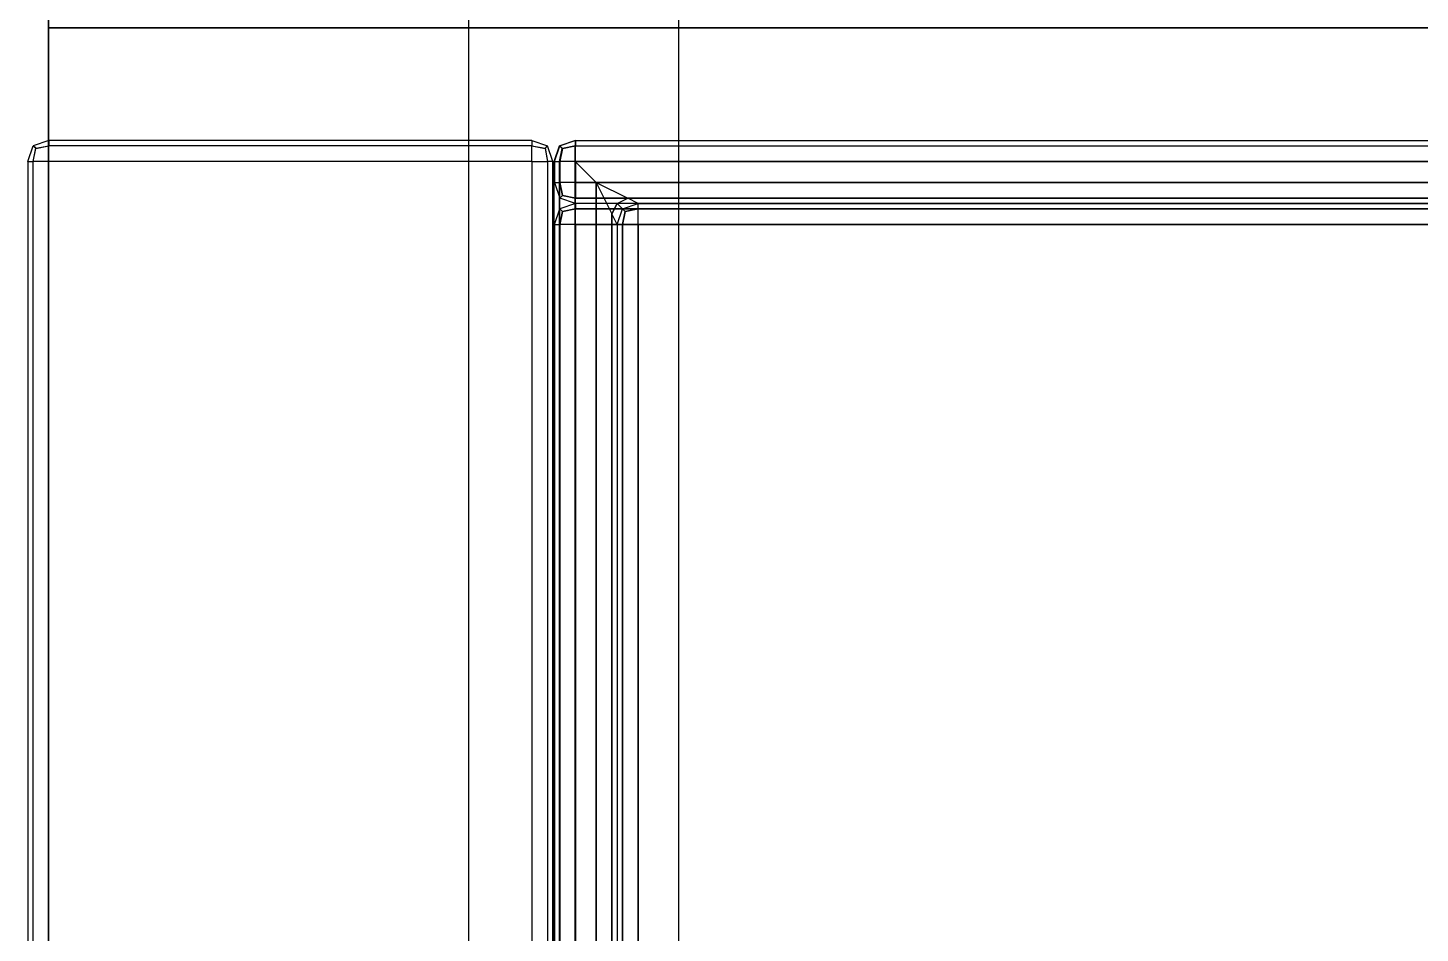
# Model space of a CAD drawing. Extents: x 11992 to 29481, y -6727 to 6811.
# Drawn here: x 14398.6 to 14464.9, y 1177.5 to 1220.6 of the extents above; entities that cross this region are included whole.
import ezdxf

# ---------------------------------------------------------------- set-up
doc = ezdxf.new("R2010")
doc.units = 0
doc.header["$MEASUREMENT"] = 0
doc.linetypes.add('DASHED', pattern=[19.05, 12.7, -6.35])
doc.layers.get('0').update_dxf_attribs({"color": 8, "linetype": 'CONTINUOUS'})
for name, color, linetype in [('DQ-BEAM-DASH', 8, 'DASHED'), ('FF-FINISH【完成面】', 8, 'CONTINUOUS'), ('RC-FIN', 8, 'CONTINUOUS'), ('WALL', 8, 'CONTINUOUS')]:
    doc.layers.add(name, color=color, linetype=linetype)

# ---------------------------------------------------------------- blocks, each defined once
blk = doc.blocks.new('MB-B')
at = {"layer": 'DQ-BEAM-DASH', "ltscale": 0.01}
blk.add_line((-15700, 7400), (-15700, 5200.001), dxfattribs=at)

msp = doc.modelspace()

# ---------------------------------------------------------------- linework, layer by layer
for p, q in [((14399.619, 630.595, -2440.428), (14399.629, 3630.597, -2440.428)), ((14399.588, 1220.597, -40.427), (14399.588, 630.597, -40.427)), ((17199.601, 1220.597, -40.427), (14399.588, 1220.597, -40.427)), ((14399.588, 1220.597, 379.574), (14399.588, 630.597, 379.574)), ((14399.588, 1220.597, 379.574), (17199.601, 1220.597, 379.574)), ((14399.588, 1220.597, -40.427), (14399.588, 1220.597, 379.574)), ((14399.619, 1215.232, -52.17), (14398.869, 1214.982, -52.17)), ((14399.619, 1215.231, -1412.613), (14398.869, 1214.981, -1412.613)), ((14399.619, 1215.231, -1388.614), (14398.869, 1214.981, -1388.614)), ((14399.62, 1215.231, -2439.428), (14398.87, 1214.981, -2439.428)), ((14422.619, 1215.232, -52.17), (14399.619, 1215.232, -52.17)), ((14399.619, 1215.232, -52.17), (14399.619, 1215.231, -1388.614)), ((14399.619, 1215.232, -52.17), (14399.619, 1214.982, -51.42)), ((14422.619, 1215.231, -1412.613), (14399.619, 1215.231, -1412.613)), ((14422.619, 1215.231, -1388.614), (14399.619, 1215.231, -1388.614)), ((14399.62, 1215.231, -2439.428), (14399.619, 1215.231, -1412.613)), ((14399.619, 1215.231, -1412.613), (14399.619, 1215.231, -1388.614)), ((14422.619, 1215.231, -2439.428), (14399.62, 1215.231, -2439.428)), ((14399.62, 1215.231, -2439.428), (14399.62, 1214.981, -2440.178)), ((14422.619, 1215.231, -1388.614), (14422.619, 1215.232, -52.17)), ((14422.619, 1215.232, -52.17), (14423.369, 1214.982, -52.17)), ((14422.619, 1215.232, -52.17), (14422.619, 1214.982, -51.42)), ((14422.619, 1215.231, -1412.613), (14422.619, 1215.231, -2439.428)), ((14422.619, 1215.231, -1412.613), (14423.369, 1214.981, -1412.613)), ((14422.619, 1215.231, -1412.613), (14422.619, 1215.231, -1388.614)), ((14422.619, 1215.231, -1388.614), (14423.369, 1214.981, -1388.614)), ((14422.619, 1215.231, -2439.428), (14422.619, 1214.981, -2440.178)), ((14422.619, 1215.231, -2439.428), (14423.369, 1214.981, -2439.428)), ((14423.932, 1214.979, -2369.429), (14424.682, 1215.229, -2369.429)), ((14423.932, 1214.979, -2403.316), (14424.682, 1215.229, -2403.316)), ((14423.932, 1214.979, -2405.564), (14424.682, 1215.229, -2405.564)), ((14423.932, 1214.979, -2439.678), (14424.682, 1215.228, -2439.678)), ((14424.695, 1215.229, -75.17), (14423.945, 1214.979, -75.17)), ((14424.695, 1215.229, -52.171), (14423.945, 1214.979, -52.17)), ((14424.695, 1215.228, -1412.104), (14423.945, 1214.978, -1412.104)), ((14424.695, 1215.228, -1389.105), (14423.945, 1214.978, -1389.104)), ((14424.682, 1215.228, -2439.678), (14424.682, 1215.229, -2405.564)), ((14424.682, 1215.228, -2439.678), (15685.581, 1215.229, -2439.678)), ((14424.682, 1215.229, -2405.564), (14424.682, 1214.979, -2404.814)), ((14424.682, 1215.229, -2405.564), (15685.582, 1215.229, -2405.564)), ((14424.682, 1215.229, -2403.316), (14424.682, 1214.979, -2404.066)), ((14424.682, 1215.229, -2403.316), (14424.682, 1215.229, -2369.429)), ((14424.682, 1215.229, -2403.316), (15685.582, 1215.229, -2403.316)), ((14424.682, 1215.229, -2369.429), (14424.682, 1214.979, -2368.679)), ((14424.682, 1215.229, -2369.429), (15685.582, 1215.229, -2369.429)), ((14424.682, 1215.228, -2439.678), (14424.682, 1214.979, -2440.428)), ((14424.695, 1215.229, -75.17), (15685.582, 1215.23, -75.17)), ((14424.695, 1215.229, -52.171), (15685.582, 1215.23, -52.171)), ((14424.695, 1215.229, -75.17), (14424.695, 1215.229, -52.171)), ((14424.695, 1215.229, -75.17), (14424.695, 1214.979, -75.92)), ((14424.695, 1215.228, -1412.104), (15685.582, 1215.229, -1412.104)), ((14424.695, 1215.229, -52.171), (14424.695, 1214.979, -51.42)), ((14424.695, 1215.228, -1389.105), (15685.582, 1215.229, -1389.105)), ((14424.695, 1215.228, -1412.104), (14424.695, 1215.228, -1389.105)), ((14424.695, 1215.228, -1412.104), (14424.695, 1214.978, -1412.854)), ((14424.695, 1215.228, -1389.105), (14424.695, 1214.978, -1388.354)), ((14398.619, 1214.232, -52.17), (14398.869, 1214.982, -52.17)), ((14398.619, 1214.231, -1412.613), (14398.869, 1214.981, -1412.613)), ((14398.619, 1214.231, -1388.614), (14398.869, 1214.981, -1388.614)), ((14398.619, 1214.231, -2439.428), (14398.87, 1214.981, -2439.428)), ((14398.869, 1214.982, -52.17), (14398.869, 1214.981, -1388.614)), ((14398.994, 1214.857, -51.545), (14398.869, 1214.982, -52.17)), ((14398.87, 1214.981, -2439.428), (14398.869, 1214.981, -1412.613)), ((14398.869, 1214.981, -1412.613), (14398.869, 1214.981, -1388.614)), ((14398.869, 1214.232, -51.42), (14398.994, 1214.857, -51.545)), ((14398.995, 1214.856, -2440.053), (14398.87, 1214.981, -2439.428)), ((14398.87, 1214.231, -2440.178), (14398.995, 1214.856, -2440.053)), ((14398.994, 1214.857, -51.545), (14399.619, 1214.982, -51.42)), ((14398.995, 1214.856, -2440.053), (14399.62, 1214.981, -2440.178)), ((14399.619, 1214.232, -51.17), (14399.619, 1214.982, -51.42)), ((14422.619, 1214.982, -51.42), (14399.619, 1214.982, -51.42)), ((14399.62, 1214.231, -2440.428), (14399.62, 1214.981, -2440.178)), ((14422.619, 1214.981, -2440.178), (14399.62, 1214.981, -2440.178)), ((14422.619, 1214.232, -51.17), (14422.619, 1214.982, -51.42)), ((14422.619, 1214.982, -51.42), (14423.244, 1214.857, -51.545)), ((14422.619, 1214.231, -2440.428), (14422.619, 1214.981, -2440.178)), ((14422.619, 1214.981, -2440.178), (14423.244, 1214.856, -2440.053)), ((14423.244, 1214.857, -51.545), (14423.369, 1214.982, -52.17)), ((14423.244, 1214.856, -2440.053), (14423.369, 1214.981, -2439.428)), ((14423.244, 1214.857, -51.545), (14423.369, 1214.232, -51.42)), ((14423.244, 1214.856, -2440.053), (14423.369, 1214.231, -2440.178)), ((14423.619, 1214.232, -52.17), (14423.369, 1214.982, -52.17)), ((14423.369, 1214.982, -52.17), (14423.369, 1214.981, -1388.614)), ((14423.62, 1214.231, -2439.428), (14423.369, 1214.981, -2439.428)), ((14423.369, 1214.981, -2439.428), (14423.369, 1214.981, -1412.613)), ((14423.369, 1214.981, -1412.613), (14423.369, 1214.981, -1388.614)), ((14423.619, 1214.231, -1412.613), (14423.369, 1214.981, -1412.613)), ((14423.619, 1214.231, -1388.614), (14423.369, 1214.981, -1388.614)), ((14423.682, 1214.228, -2439.678), (14423.932, 1214.979, -2439.678)), ((14423.683, 1214.229, -2369.429), (14423.932, 1214.979, -2369.429)), ((14423.683, 1214.229, -2403.316), (14423.932, 1214.979, -2403.316)), ((14423.683, 1214.229, -2405.564), (14423.932, 1214.979, -2405.564)), ((14423.695, 1214.229, -75.17), (14423.945, 1214.979, -75.17)), ((14423.695, 1214.229, -52.17), (14423.945, 1214.979, -52.17)), ((14423.695, 1214.228, -1412.104), (14423.945, 1214.978, -1412.104)), ((14423.695, 1214.228, -1389.104), (14423.945, 1214.978, -1389.104)), ((14424.057, 1214.854, -2368.804), (14423.932, 1214.979, -2369.429)), ((14423.932, 1214.979, -2439.678), (14424.057, 1214.853, -2440.303)), ((14423.932, 1214.979, -2439.678), (14423.932, 1214.979, -2405.564)), ((14423.932, 1214.979, -2403.316), (14424.057, 1214.854, -2403.941)), ((14423.932, 1214.979, -2403.316), (14423.932, 1214.979, -2369.429)), ((14424.057, 1214.854, -2404.939), (14423.932, 1214.979, -2405.564)), ((14423.932, 1214.229, -2368.679), (14424.057, 1214.854, -2368.804)), ((14423.932, 1214.229, -2404.814), (14424.057, 1214.854, -2404.939)), ((14424.057, 1214.854, -2403.941), (14423.932, 1214.229, -2404.066)), ((14424.057, 1214.853, -2440.303), (14423.932, 1214.228, -2440.428)), ((14424.069, 1214.854, -75.795), (14423.945, 1214.979, -75.17)), ((14423.945, 1214.979, -75.17), (14423.945, 1214.979, -52.17)), ((14423.945, 1214.979, -52.17), (14424.069, 1214.854, -51.545)), ((14424.069, 1214.853, -1412.729), (14423.945, 1214.978, -1412.104)), ((14423.945, 1214.978, -1412.104), (14423.945, 1214.978, -1389.104)), ((14423.945, 1214.978, -1389.104), (14424.069, 1214.853, -1388.479)), ((14424.069, 1214.854, -75.795), (14423.945, 1214.229, -75.92)), ((14424.069, 1214.854, -51.545), (14423.945, 1214.229, -51.42)), ((14424.069, 1214.853, -1412.729), (14423.945, 1214.228, -1412.854)), ((14424.069, 1214.853, -1388.479), (14423.945, 1214.228, -1388.354)), ((14424.057, 1214.854, -2368.804), (14424.682, 1214.979, -2368.679)), ((14424.057, 1214.853, -2440.303), (14424.682, 1214.979, -2440.428)), ((14424.057, 1214.854, -2403.941), (14424.682, 1214.979, -2404.066)), ((14424.057, 1214.854, -2404.939), (14424.682, 1214.979, -2404.814)), ((14424.695, 1214.979, -75.92), (14424.069, 1214.854, -75.795)), ((14424.069, 1214.854, -51.545), (14424.695, 1214.979, -51.42)), ((14424.695, 1214.978, -1412.854), (14424.069, 1214.853, -1412.729)), ((14424.069, 1214.853, -1388.479), (14424.695, 1214.978, -1388.354)), ((14424.682, 1214.979, -2440.428), (15685.581, 1214.979, -2440.428)), ((14424.682, 1214.229, -2368.429), (14424.682, 1214.979, -2368.679)), ((14424.682, 1214.229, -2404.316), (14424.682, 1214.979, -2404.066)), ((14424.682, 1214.979, -2404.814), (15685.582, 1214.979, -2404.814)), ((14424.682, 1214.979, -2404.066), (15685.582, 1214.979, -2404.066)), ((14424.682, 1214.229, -2404.564), (14424.682, 1214.979, -2404.814)), ((14424.682, 1214.228, -2440.678), (14424.682, 1214.979, -2440.428)), ((14424.682, 1214.979, -2368.679), (15685.582, 1214.979, -2368.679)), ((14424.695, 1214.979, -75.92), (15685.582, 1214.98, -75.92)), ((14424.695, 1214.979, -51.42), (15685.582, 1214.98, -51.421)), ((14424.695, 1214.229, -51.17), (14424.695, 1214.979, -51.42)), ((14424.695, 1214.978, -1412.854), (15685.582, 1214.979, -1412.854)), ((14424.695, 1214.978, -1388.354), (15685.582, 1214.979, -1388.355)), ((14424.695, 1214.229, -76.17), (14424.695, 1214.979, -75.92)), ((14424.695, 1214.228, -1388.104), (14424.695, 1214.978, -1388.354)), ((14424.695, 1214.228, -1413.104), (14424.695, 1214.978, -1412.854)), ((14398.619, 1214.232, -52.17), (14398.62, 630.597, -52.171)), ((14398.619, 1214.232, -52.17), (14398.619, 1176.232, -75.17)), ((14398.619, 1214.232, -52.17), (14398.619, 1214.231, -1388.614)), ((14398.619, 1214.232, -52.17), (14398.869, 1214.232, -51.42)), ((14398.619, 1214.231, -1412.613), (14398.619, 1176.232, -1411.613)), ((14398.619, 1214.231, -1412.613), (14398.619, 1214.231, -1388.614)), ((14398.619, 1214.231, -1388.614), (14398.619, 1176.232, -1389.614)), ((14398.619, 1214.231, -2439.428), (14398.62, 1176.232, -2366.431)), ((14398.619, 1214.231, -2439.428), (14398.619, 630.597, -2439.428)), ((14398.619, 1214.231, -2439.428), (14398.619, 1214.231, -1412.613)), ((14398.619, 1214.231, -2439.428), (14398.87, 1214.231, -2440.178)), ((14399.619, 1214.232, -51.17), (14398.869, 1214.232, -51.42)), ((14398.87, 630.597, -51.421), (14398.869, 1214.232, -51.42)), ((14398.869, 630.597, -2440.178), (14398.87, 1214.231, -2440.178)), ((14399.62, 1214.231, -2440.428), (14398.87, 1214.231, -2440.178)), ((14422.619, 1214.232, -51.17), (14399.619, 1214.232, -51.17)), ((14399.62, 630.597, -51.17), (14399.619, 1214.232, -51.17)), ((14399.619, 630.597, -2440.428), (14399.62, 1214.231, -2440.428)), ((14422.619, 1214.231, -2440.428), (14399.62, 1214.231, -2440.428)), ((14422.619, 1214.232, -51.17), (14422.62, 630.597, -51.17)), ((14422.619, 1214.232, -51.17), (14423.369, 1214.232, -51.42)), ((14422.619, 1214.231, -2440.428), (14422.619, 630.597, -2440.428)), ((14422.619, 1214.231, -2440.428), (14423.369, 1214.231, -2440.178)), ((14423.619, 1214.232, -52.17), (14423.369, 1214.232, -51.42)), ((14423.369, 1214.232, -51.42), (14423.37, 630.597, -51.421)), ((14423.62, 1214.231, -2439.428), (14423.369, 1214.231, -2440.178)), ((14423.369, 1214.231, -2440.178), (14423.369, 630.597, -2440.178)), ((14423.62, 630.597, -52.171), (14423.619, 1214.232, -52.17)), ((14423.619, 1214.232, -52.17), (14423.619, 1176.232, -75.17)), ((14423.619, 1214.232, -52.17), (14423.619, 1214.231, -1388.614)), ((14423.619, 630.597, -2439.428), (14423.62, 1214.231, -2439.428)), ((14423.62, 1214.231, -2439.428), (14423.619, 1214.231, -1412.613)), ((14423.619, 1176.232, -1411.613), (14423.619, 1214.231, -1412.613)), ((14423.619, 1176.232, -1389.614), (14423.619, 1214.231, -1388.614)), ((14423.619, 1214.231, -1412.613), (14423.619, 1214.231, -1388.614)), ((14423.62, 1214.231, -2439.428), (14423.62, 1176.232, -2366.431)), ((14423.682, 630.595, -2403.316), (14423.683, 1214.229, -2403.316)), ((14423.682, 630.595, -2369.429), (14423.683, 1214.229, -2369.429)), ((14423.682, 630.595, -2405.564), (14423.683, 1214.229, -2405.564)), ((14423.683, 1214.229, -2405.564), (14423.682, 1214.228, -2439.678)), ((14423.682, 630.595, -2439.678), (14423.682, 1214.228, -2439.678)), ((14423.682, 1214.228, -2439.678), (14423.932, 1214.228, -2440.428)), ((14423.683, 1214.229, -2369.429), (14423.683, 1214.229, -2403.316)), ((14423.683, 1214.229, -2369.429), (14423.932, 1214.229, -2368.679)), ((14423.683, 1214.229, -2403.316), (14423.932, 1214.229, -2404.066)), ((14423.683, 1214.229, -2405.564), (14423.932, 1214.229, -2404.814)), ((14423.695, 1214.229, -75.17), (14423.695, 1214.229, -52.17)), ((14423.695, 1214.229, -75.17), (14423.695, 1213.229, -75.17)), ((14423.695, 1214.229, -75.17), (14423.945, 1214.229, -75.92)), ((14423.695, 1213.229, -52.17), (14423.695, 1214.229, -52.17)), ((14423.695, 1214.229, -52.17), (14423.945, 1214.229, -51.42)), ((14423.695, 1214.228, -1412.104), (14423.695, 1214.228, -1389.104)), ((14423.695, 1214.228, -1412.104), (14423.695, 1213.229, -1412.104)), ((14423.695, 1214.228, -1412.104), (14423.945, 1214.228, -1412.854)), ((14423.695, 1213.229, -1389.104), (14423.695, 1214.228, -1389.104)), ((14423.695, 1214.228, -1389.104), (14423.945, 1214.228, -1388.354)), ((14423.931, 630.595, -2404.066), (14423.932, 1214.229, -2404.066)), ((14423.932, 1214.229, -2404.814), (14423.931, 630.595, -2404.814)), ((14423.931, 630.595, -2440.428), (14423.932, 1214.228, -2440.428)), ((14423.932, 1214.229, -2368.679), (14423.932, 630.595, -2368.679)), ((14424.682, 1214.229, -2368.429), (14423.932, 1214.229, -2368.679)), ((14424.682, 1214.229, -2404.316), (14423.932, 1214.229, -2404.066)), ((14424.682, 1214.229, -2404.564), (14423.932, 1214.229, -2404.814)), ((14424.682, 1214.228, -2440.678), (14423.932, 1214.228, -2440.428)), ((14424.695, 1214.229, -51.17), (14423.945, 1214.229, -51.42)), ((14423.945, 1213.229, -75.92), (14423.945, 1214.229, -75.92)), ((14423.945, 1214.229, -51.42), (14423.945, 1213.229, -51.42)), ((14424.695, 1214.229, -76.17), (14423.945, 1214.229, -75.92)), ((14424.695, 1214.228, -1388.104), (14423.945, 1214.228, -1388.354)), ((14423.945, 1213.229, -1412.854), (14423.945, 1214.228, -1412.854)), ((14423.945, 1214.228, -1388.354), (14423.945, 1213.229, -1388.354)), ((14424.695, 1214.228, -1413.104), (14423.945, 1214.228, -1412.854)), ((14424.682, 630.595, -2368.429), (14424.682, 1214.229, -2368.429)), ((14425.682, 1213.229, -2368.429), (14424.682, 1214.229, -2368.429)), ((14424.682, 630.595, -2404.564), (14424.682, 1214.229, -2404.564)), ((14424.682, 1214.229, -2368.429), (15685.581, 1214.229, -2368.429)), ((14424.682, 1214.229, -2404.316), (14424.682, 630.595, -2404.316)), ((14424.682, 1214.229, -2404.316), (14425.682, 1213.229, -2404.316)), ((14424.682, 1214.229, -2404.316), (15685.582, 1214.229, -2404.316)), ((14425.682, 1213.229, -2404.564), (14424.682, 1214.229, -2404.564)), ((14424.682, 1214.229, -2404.564), (15685.582, 1214.229, -2404.564)), ((14424.682, 1214.228, -2440.678), (15685.581, 1214.229, -2440.678)), ((14424.682, 1214.228, -2440.678), (14424.682, 630.595, -2440.678)), ((14424.682, 1214.228, -2440.678), (14425.682, 1213.229, -2440.678)), ((14424.695, 1214.229, -51.17), (15685.582, 1214.23, -51.171)), ((15685.582, 1214.23, -76.171), (14424.695, 1214.229, -76.17)), ((14424.695, 1214.229, -51.17), (14424.695, 1213.229, -51.17)), ((14424.695, 1214.228, -1388.104), (15685.582, 1214.229, -1388.105)), ((15685.582, 1214.229, -1413.104), (14424.695, 1214.228, -1413.104)), ((14424.695, 1213.229, -76.17), (14424.695, 1214.229, -76.17)), ((14424.695, 1214.228, -1388.104), (14424.695, 1213.229, -1388.104)), ((14424.695, 1213.229, -1413.104), (14424.695, 1214.228, -1413.104)), ((14423.695, 1213.229, -75.17), (14423.695, 1213.229, -52.17)), ((14423.695, 1213.229, -75.17), (14423.945, 1212.479, -75.17)), ((14423.695, 1213.229, -75.17), (14423.945, 1213.229, -75.92)), ((14423.695, 1213.229, -1412.104), (14423.695, 1213.229, -1389.104)), ((14423.695, 1213.229, -1412.104), (14423.945, 1212.479, -1412.104)), ((14423.695, 1213.229, -1412.104), (14423.945, 1213.229, -1412.854)), ((14423.695, 1213.229, -52.17), (14423.945, 1213.229, -51.42)), ((14423.695, 1213.229, -52.17), (14423.945, 1212.479, -52.17)), ((14423.695, 1213.229, -1389.104), (14423.945, 1213.229, -1388.354)), ((14423.695, 1213.229, -1389.104), (14423.945, 1212.478, -1389.104)), ((14424.069, 1212.604, -75.795), (14423.945, 1213.229, -75.92)), ((14424.695, 1213.229, -51.17), (14423.945, 1213.229, -51.42)), ((14424.069, 1212.604, -1412.729), (14423.945, 1213.229, -1412.854)), ((14424.695, 1213.229, -1388.104), (14423.945, 1213.229, -1388.354)), ((14423.945, 1213.229, -51.42), (14424.069, 1212.604, -51.545)), ((14423.945, 1213.229, -1388.354), (14424.069, 1212.604, -1388.479)), ((14424.695, 1213.229, -76.17), (14423.945, 1213.229, -75.92)), ((14424.695, 1213.229, -1413.104), (14423.945, 1213.229, -1412.854)), ((14424.695, 1213.229, -51.17), (15685.582, 1213.23, -51.171)), ((15685.582, 1213.23, -76.171), (14424.695, 1213.229, -76.17)), ((14424.695, 1213.229, -51.17), (14424.695, 1212.479, -51.42)), ((14424.695, 1213.229, -1388.104), (15685.582, 1213.229, -1388.105)), ((14424.695, 1213.229, -1388.104), (14424.695, 1212.478, -1388.354)), ((15685.582, 1213.229, -1413.104), (14424.695, 1213.229, -1413.104)), ((14424.695, 1213.229, -76.17), (14424.695, 1212.479, -75.92)), ((14424.695, 1213.229, -1413.104), (14424.695, 1212.479, -1412.854)), ((14425.682, 1213.229, -2440.678), (14425.681, 631.595, -2440.678)), ((14425.681, 631.595, -2404.564), (14425.682, 1213.229, -2404.564)), ((14425.682, 1213.229, -2404.316), (14425.681, 631.595, -2404.316)), ((14425.682, 1213.229, -2440.678), (14426.432, 1211.729, -2440.428)), ((14425.682, 1213.229, -2440.678), (14427.182, 1212.479, -2440.428)), ((14425.682, 1213.229, -2440.678), (15684.581, 1213.229, -2440.678)), ((14425.682, 631.595, -2368.429), (14425.682, 1213.229, -2368.429)), ((14425.682, 1213.229, -2368.429), (14426.432, 1211.729, -2368.679)), ((14425.682, 1213.229, -2368.429), (14427.182, 1212.479, -2368.679)), ((14425.682, 1213.229, -2368.429), (15684.581, 1213.229, -2368.429)), ((14425.682, 1213.229, -2404.316), (14426.432, 1211.729, -2404.066)), ((14425.682, 1213.229, -2404.316), (14427.182, 1212.479, -2404.066)), ((14425.682, 1213.229, -2404.564), (15684.582, 1213.229, -2404.564)), ((14425.682, 1213.229, -2404.564), (14426.432, 1211.729, -2404.814)), ((14425.682, 1213.229, -2404.564), (14427.182, 1212.479, -2404.814)), ((14425.682, 1213.229, -2404.316), (15684.582, 1213.229, -2404.316)), ((14424.069, 1212.604, -75.795), (14423.945, 1212.479, -75.17)), ((14424.069, 1212.604, -1412.729), (14423.945, 1212.479, -1412.104)), ((14424.069, 1212.604, -51.545), (14423.945, 1212.479, -52.17)), ((14424.069, 1212.604, -1388.479), (14423.945, 1212.478, -1389.104)), ((14424.695, 1212.479, -75.92), (14424.069, 1212.604, -75.795)), ((14424.695, 1212.479, -1412.854), (14424.069, 1212.604, -1412.729)), ((14424.069, 1212.604, -51.545), (14424.695, 1212.479, -51.42)), ((14424.069, 1212.604, -1388.479), (14424.695, 1212.478, -1388.354)), ((14423.694, 1211.229, -52.67), (14423.943, 1211.979, -52.67)), ((14423.694, 1211.229, -74.67), (14423.943, 1211.979, -74.67)), ((14423.694, 1211.229, -1389.604), (14423.943, 1211.979, -1389.604)), ((14423.694, 1211.229, -1411.604), (14423.943, 1211.979, -1411.604)), ((14424.693, 1212.229, -1411.604), (14423.943, 1211.979, -1411.604)), ((14424.693, 1212.229, -1389.604), (14423.943, 1211.979, -1389.604)), ((14424.693, 1212.229, -74.67), (14423.943, 1211.979, -74.67)), ((14424.693, 1212.229, -52.67), (14423.943, 1211.979, -52.67)), ((14424.069, 1211.854, -52.045), (14423.943, 1211.979, -52.67)), ((14423.943, 1211.979, -52.67), (14423.943, 1211.979, -74.67)), ((14424.069, 1211.854, -1412.229), (14423.943, 1211.979, -1411.604)), ((14424.069, 1211.854, -75.295), (14423.943, 1211.979, -74.67)), ((14424.069, 1211.854, -1388.979), (14423.943, 1211.979, -1389.604)), ((14423.943, 1211.979, -1389.604), (14423.943, 1211.979, -1411.604)), ((14424.069, 1211.854, -52.045), (14423.943, 1211.229, -51.92)), ((14423.943, 1211.229, -75.42), (14424.069, 1211.854, -75.295)), ((14424.069, 1211.854, -1388.979), (14423.943, 1211.229, -1388.854)), ((14423.943, 1211.229, -1412.354), (14424.069, 1211.854, -1412.229)), ((14424.695, 1212.229, -52.17), (14423.945, 1212.479, -52.17)), ((14423.945, 1212.479, -52.17), (14423.945, 1212.479, -75.17)), ((14423.945, 1212.478, -1389.104), (14423.945, 1212.479, -1412.104)), ((14424.695, 1212.229, -75.17), (14423.945, 1212.479, -75.17)), ((14424.695, 1212.229, -1412.104), (14423.945, 1212.479, -1412.104)), ((14424.695, 1212.228, -1389.104), (14423.945, 1212.478, -1389.104)), ((14424.069, 1211.854, -1412.229), (14424.693, 1211.979, -1412.354)), ((14424.693, 1211.979, -1388.854), (14424.069, 1211.854, -1388.979)), ((14424.069, 1211.854, -75.295), (14424.693, 1211.979, -75.42)), ((14424.693, 1211.979, -51.92), (14424.069, 1211.854, -52.045)), ((15685.58, 1212.23, -1389.604), (14424.693, 1212.229, -1389.604)), ((15685.58, 1212.23, -1411.604), (14424.693, 1212.229, -1411.604)), ((15685.581, 1212.23, -52.67), (14424.693, 1212.229, -52.67)), ((15685.581, 1212.23, -74.67), (14424.693, 1212.229, -74.67)), ((14424.693, 1212.229, -1411.604), (14424.693, 1212.229, -1389.604)), ((14424.693, 1212.229, -1411.604), (14424.693, 1211.979, -1412.354)), ((14424.693, 1212.229, -1389.604), (14424.693, 1211.979, -1388.854)), ((14424.693, 1212.229, -74.67), (14424.693, 1212.229, -52.67)), ((14424.693, 1212.229, -74.67), (14424.693, 1211.979, -75.42)), ((14424.693, 1212.229, -52.67), (14424.693, 1211.979, -51.92)), ((14424.693, 1211.979, -1412.354), (15685.58, 1211.98, -1412.354)), ((15685.58, 1211.98, -1388.854), (14424.693, 1211.979, -1388.854)), ((14424.693, 1211.979, -75.42), (15685.581, 1211.98, -75.42)), ((15685.581, 1211.98, -51.92), (14424.693, 1211.979, -51.92)), ((14424.693, 1211.229, -75.67), (14424.693, 1211.979, -75.42)), ((14424.693, 1211.229, -1388.604), (14424.693, 1211.979, -1388.854)), ((14424.693, 1211.229, -51.67), (14424.693, 1211.979, -51.92)), ((14424.693, 1211.229, -1412.604), (14424.693, 1211.979, -1412.354)), ((15685.582, 1212.48, -75.92), (14424.695, 1212.479, -75.92)), ((14424.695, 1212.479, -51.42), (15685.582, 1212.48, -51.42)), ((14424.695, 1212.229, -52.17), (14424.695, 1212.479, -51.42)), ((14424.695, 1212.229, -75.17), (14424.695, 1212.479, -75.92)), ((14424.695, 1212.229, -1412.104), (14424.695, 1212.479, -1412.854)), ((15685.582, 1212.479, -1412.854), (14424.695, 1212.479, -1412.854)), ((14424.695, 1212.478, -1388.354), (15685.582, 1212.479, -1388.354)), ((14424.695, 1212.228, -1389.104), (14424.695, 1212.478, -1388.354)), ((15685.582, 1212.23, -75.17), (14424.695, 1212.229, -75.17)), ((15685.582, 1212.23, -52.17), (14424.695, 1212.229, -52.17)), ((15685.582, 1212.229, -1412.104), (14424.695, 1212.229, -1412.104)), ((15685.582, 1212.229, -1389.104), (14424.695, 1212.228, -1389.104)), ((14424.695, 1212.229, -52.17), (14424.695, 1212.229, -75.17)), ((14424.695, 1212.228, -1389.104), (14424.695, 1212.229, -1412.104)), ((14426.432, 1211.729, -2404.066), (14426.682, 1212.229, -2404.084)), ((14426.682, 1212.229, -2368.661), (14426.432, 1211.729, -2368.679)), ((14426.682, 1212.229, -2404.796), (14426.432, 1211.729, -2404.814)), ((14426.432, 1211.729, -2440.428), (14426.682, 1212.228, -2440.446)), ((14426.682, 1212.229, -2404.084), (14427.182, 1212.479, -2404.066)), ((14426.682, 1212.229, -2368.661), (14427.182, 1212.479, -2368.679)), ((14426.682, 1212.228, -2440.446), (14427.182, 1212.479, -2440.428)), ((14426.682, 1212.229, -2404.796), (14427.182, 1212.479, -2404.814)), ((14426.682, 1212.229, -2404.084), (14426.932, 1211.979, -2403.316)), ((14426.932, 1211.979, -2369.429), (14426.682, 1212.229, -2368.661)), ((14426.932, 1211.979, -2405.564), (14426.682, 1212.229, -2404.796)), ((14426.682, 1212.228, -2440.446), (14426.932, 1211.978, -2439.678)), ((14426.682, 1211.23, -2369.931), (14426.932, 1211.98, -2369.931)), ((14426.682, 1211.23, -2402.817), (14426.932, 1211.98, -2402.817)), ((14426.682, 1211.23, -2406.066), (14426.932, 1211.98, -2406.066)), ((14426.682, 1211.23, -2439.179), (14426.932, 1211.98, -2439.179)), ((14426.682, 1211.229, -2405.564), (14426.932, 1211.979, -2405.564)), ((14426.682, 1211.229, -2403.316), (14426.932, 1211.979, -2403.316)), ((14426.682, 1211.229, -2369.429), (14426.932, 1211.979, -2369.429)), ((14426.682, 1211.229, -2439.678), (14426.932, 1211.978, -2439.678)), ((14426.932, 1211.98, -2369.931), (14427.682, 1212.23, -2369.931)), ((14426.932, 1211.98, -2402.817), (14427.682, 1212.23, -2402.817)), ((14426.932, 1211.98, -2406.066), (14427.682, 1212.23, -2406.066)), ((14426.932, 1211.98, -2439.179), (14427.682, 1212.23, -2439.179)), ((14426.932, 1211.979, -2369.429), (14427.682, 1212.229, -2369.429)), ((14426.932, 1211.979, -2403.316), (14427.682, 1212.229, -2403.316)), ((14426.932, 1211.979, -2405.564), (14427.682, 1212.229, -2405.564)), ((14426.932, 1211.978, -2439.678), (14427.682, 1212.228, -2439.678)), ((14426.932, 1211.98, -2369.931), (14426.932, 1211.98, -2402.817)), ((14427.057, 1211.855, -2403.442), (14426.932, 1211.98, -2402.817)), ((14427.057, 1211.855, -2405.441), (14426.932, 1211.98, -2406.066)), ((14426.932, 1211.98, -2406.066), (14426.932, 1211.98, -2439.179)), ((14427.057, 1211.855, -2369.306), (14426.932, 1211.98, -2369.931)), ((14427.057, 1211.855, -2439.804), (14426.932, 1211.98, -2439.179)), ((14426.932, 1211.979, -2403.316), (14426.932, 1211.979, -2369.429)), ((14426.932, 1211.978, -2439.678), (14426.932, 1211.979, -2405.564)), ((14426.932, 1211.23, -2403.567), (14427.057, 1211.855, -2403.442)), ((14427.057, 1211.855, -2405.441), (14426.932, 1211.23, -2405.316)), ((14427.057, 1211.855, -2369.306), (14426.932, 1211.23, -2369.181)), ((14426.932, 1211.23, -2439.929), (14427.057, 1211.855, -2439.804)), ((14427.057, 1211.855, -2403.442), (14427.682, 1211.98, -2403.567)), ((14427.682, 1211.98, -2405.316), (14427.057, 1211.855, -2405.441)), ((14427.682, 1211.98, -2369.181), (14427.057, 1211.855, -2369.306)), ((14427.057, 1211.855, -2439.804), (14427.682, 1211.98, -2439.929)), ((14427.682, 1212.229, -2369.429), (14427.182, 1212.479, -2368.679)), ((14427.182, 1212.479, -2368.679), (15683.081, 1212.479, -2368.679)), ((14427.682, 1212.228, -2439.678), (14427.182, 1212.479, -2440.428)), ((14427.182, 1212.479, -2440.428), (15683.081, 1212.479, -2440.428)), ((14427.682, 1212.229, -2405.564), (14427.182, 1212.479, -2404.814)), ((14427.682, 1212.229, -2403.316), (14427.182, 1212.479, -2404.066)), ((14427.182, 1212.479, -2404.814), (15683.082, 1212.479, -2404.814)), ((14427.182, 1212.479, -2404.066), (15683.082, 1212.479, -2404.066)), ((14427.682, 1211.98, -2439.929), (14427.682, 1212.23, -2439.179)), ((14427.682, 1212.23, -2402.817), (15682.582, 1212.23, -2402.817)), ((14427.682, 1212.23, -2402.817), (14427.682, 1212.23, -2369.931)), ((14427.682, 1211.98, -2405.316), (14427.682, 1212.23, -2406.066)), ((14427.682, 1211.98, -2403.567), (14427.682, 1212.23, -2402.817)), ((14427.682, 1212.23, -2369.931), (15682.581, 1212.23, -2369.931)), ((14427.682, 1211.98, -2369.181), (14427.682, 1212.23, -2369.931)), ((14427.682, 1212.23, -2439.179), (15682.581, 1212.23, -2439.179)), ((14427.682, 1212.23, -2439.179), (14427.682, 1212.23, -2406.066)), ((14427.682, 1212.23, -2406.066), (15682.582, 1212.23, -2406.066)), ((14427.682, 1212.229, -2369.429), (15682.581, 1212.229, -2369.429)), ((14427.682, 1212.228, -2439.678), (15682.581, 1212.229, -2439.678)), ((14427.682, 1212.228, -2439.678), (14427.682, 1212.229, -2405.564)), ((14427.682, 1212.229, -2405.564), (15682.582, 1212.229, -2405.564)), ((14427.682, 1212.229, -2403.316), (15682.582, 1212.229, -2403.316)), ((14427.682, 1212.229, -2403.316), (14427.682, 1212.229, -2369.429)), ((14427.682, 1211.23, -2403.817), (14427.682, 1211.98, -2403.567)), ((14427.682, 1211.98, -2439.929), (15682.581, 1211.98, -2439.929)), ((14427.682, 1211.23, -2405.066), (14427.682, 1211.98, -2405.316)), ((14427.682, 1211.98, -2405.316), (15682.582, 1211.98, -2405.316)), ((14427.682, 1211.98, -2403.567), (15682.582, 1211.98, -2403.567)), ((14427.682, 1211.23, -2368.931), (14427.682, 1211.98, -2369.181)), ((14427.682, 1211.23, -2440.179), (14427.682, 1211.98, -2439.929)), ((14427.682, 1211.98, -2369.181), (15682.581, 1211.98, -2369.181)), ((14423.694, 1211.229, -52.67), (14423.695, 640.074, -52.67)), ((14423.694, 1211.229, -52.67), (14423.694, 1211.229, -74.67)), ((14423.694, 1211.229, -52.67), (14423.943, 1211.229, -51.92)), ((14423.694, 1211.229, -74.67), (14423.695, 640.074, -74.669)), ((14423.694, 1211.229, -74.67), (14423.943, 1211.229, -75.42)), ((14423.694, 1211.229, -1389.604), (14423.695, 640.073, -1389.604)), ((14423.694, 1211.229, -1389.604), (14423.694, 1211.229, -1411.604)), ((14423.694, 1211.229, -1389.604), (14423.943, 1211.229, -1388.854)), ((14423.694, 1211.229, -1411.604), (14423.695, 640.073, -1411.604)), ((14423.694, 1211.229, -1411.604), (14423.943, 1211.229, -1412.354)), ((14424.693, 1211.229, -75.67), (14423.943, 1211.229, -75.42)), ((14423.943, 1211.229, -51.92), (14423.945, 640.074, -51.92)), ((14424.693, 1211.229, -1388.604), (14423.943, 1211.229, -1388.854)), ((14423.945, 640.074, -75.419), (14423.943, 1211.229, -75.42)), ((14424.693, 1211.229, -51.67), (14423.943, 1211.229, -51.92)), ((14424.693, 1211.229, -1412.604), (14423.943, 1211.229, -1412.354)), ((14423.943, 1211.229, -1388.854), (14423.945, 640.073, -1388.854)), ((14423.945, 640.073, -1412.354), (14423.943, 1211.229, -1412.354)), ((15685.58, 1211.23, -1388.604), (14424.693, 1211.229, -1388.604)), ((14424.693, 1211.229, -75.67), (15685.581, 1211.23, -75.67)), ((15685.581, 1211.23, -51.67), (14424.693, 1211.229, -51.67)), ((14424.693, 1211.229, -1412.604), (15685.58, 1211.23, -1412.604)), ((14424.695, 640.074, -75.669), (14424.693, 1211.229, -75.67)), ((14424.693, 1211.229, -1388.604), (14424.695, 640.073, -1388.604)), ((14424.695, 640.073, -1412.604), (14424.693, 1211.229, -1412.604)), ((14424.693, 1211.229, -51.67), (14424.695, 640.074, -51.67)), ((14426.432, 1211.729, -2404.066), (14426.432, 633.095, -2404.066)), ((14426.682, 1211.229, -2439.678), (14426.432, 1211.729, -2440.428)), ((14426.682, 1211.229, -2405.564), (14426.432, 1211.729, -2404.814)), ((14426.432, 633.095, -2404.814), (14426.432, 1211.729, -2404.814)), ((14426.682, 1211.229, -2403.316), (14426.432, 1211.729, -2404.066)), ((14426.682, 1211.229, -2369.429), (14426.432, 1211.729, -2368.679)), ((14426.432, 1211.729, -2440.428), (14426.432, 633.095, -2440.428)), ((14426.432, 633.095, -2368.679), (14426.432, 1211.729, -2368.679)), ((14426.682, 1211.229, -2439.678), (14426.681, 633.595, -2439.678)), ((14426.682, 1211.229, -2405.564), (14426.681, 633.595, -2405.564)), ((14426.682, 1211.229, -2403.316), (14426.681, 633.595, -2403.316)), ((14426.682, 1211.23, -2369.931), (14426.684, 633.595, -2369.931)), ((14426.682, 1211.23, -2369.931), (14426.682, 1211.23, -2402.817)), ((14426.682, 1211.23, -2369.931), (14426.932, 1211.23, -2369.181)), ((14426.682, 1211.23, -2402.817), (14426.683, 633.595, -2402.817)), ((14426.682, 1211.23, -2402.817), (14426.932, 1211.23, -2403.567)), ((14426.682, 1211.23, -2406.066), (14426.684, 633.595, -2406.066)), ((14426.682, 1211.23, -2406.066), (14426.682, 1211.23, -2439.179)), ((14426.682, 1211.23, -2406.066), (14426.932, 1211.23, -2405.316)), ((14426.682, 1211.23, -2439.179), (14426.683, 633.595, -2439.179)), ((14426.682, 1211.23, -2439.179), (14426.932, 1211.23, -2439.929)), ((14426.682, 1211.229, -2439.678), (14426.682, 1211.229, -2405.564)), ((14426.682, 1211.229, -2403.316), (14426.682, 1211.229, -2369.429)), ((14426.682, 1211.229, -2369.429), (14426.682, 633.595, -2369.429)), ((14427.682, 1211.23, -2403.817), (14426.932, 1211.23, -2403.567)), ((14427.682, 1211.23, -2405.066), (14426.932, 1211.23, -2405.316)), ((14427.682, 1211.23, -2368.931), (14426.932, 1211.23, -2369.181)), ((14426.932, 1211.23, -2405.316), (14426.934, 633.595, -2405.316)), ((14426.933, 633.595, -2439.929), (14426.932, 1211.23, -2439.929)), ((14427.682, 1211.23, -2440.179), (14426.932, 1211.23, -2439.929)), ((14426.932, 1211.23, -2369.181), (14426.934, 633.595, -2369.181)), ((14426.933, 633.595, -2403.567), (14426.932, 1211.23, -2403.567)), ((14427.682, 1211.23, -2403.817), (15682.582, 1211.23, -2403.817)), ((14427.682, 1211.23, -2405.066), (15682.582, 1211.23, -2405.066)), ((14427.682, 1211.23, -2405.066), (14427.684, 633.595, -2405.066)), ((14427.683, 633.595, -2440.179), (14427.682, 1211.23, -2440.179)), ((14427.682, 1211.23, -2368.931), (14427.684, 633.595, -2368.931)), ((14427.683, 633.595, -2403.817), (14427.682, 1211.23, -2403.817)), ((14427.682, 1211.23, -2368.931), (15682.581, 1211.23, -2368.931)), ((14427.682, 1211.23, -2440.179), (15682.581, 1211.23, -2440.179))]:
    msp.add_line(p, q)
at = {"layer": 'FF-FINISH【完成面】', "elevation": 0}
msp.add_lwpolyline([(16119.609, 650.547), (14419.609, 650.547), (14419.609, 4210.547), (17179.609, 4210.547), (17179.609, 1589.384)], dxfattribs=at)
at = {"layer": 'RC-FIN', "linetype": 'ByBlock', "elevation": 0}
msp.add_lwpolyline([(14459.609, 1250.547), (17179.609, 1250.547), (17179.609, 550.547), (16119.609, 550.547), (16119.609, 650.547), (14419.609, 650.547), (14419.609, 1250.547), (14459.609, 1250.547)], dxfattribs=at)
msp.add_lwpolyline([(14459.609, 1240.547), (17169.609, 1240.547), (17169.609, 560.547), (16129.609, 560.547), (16129.609, 660.547), (14429.609, 660.547), (14429.609, 1240.547)], close=True, dxfattribs=at)
at = {"layer": 'WALL'}
msp.add_line((14399.609, 630.547), (14399.609, 3730.547), dxfattribs=at)

# ---------------------------------------------------------------- block references
msp.add_blockref('MB-B', (30099.609, -4369.453))

doc.saveas('drawing.dxf')
